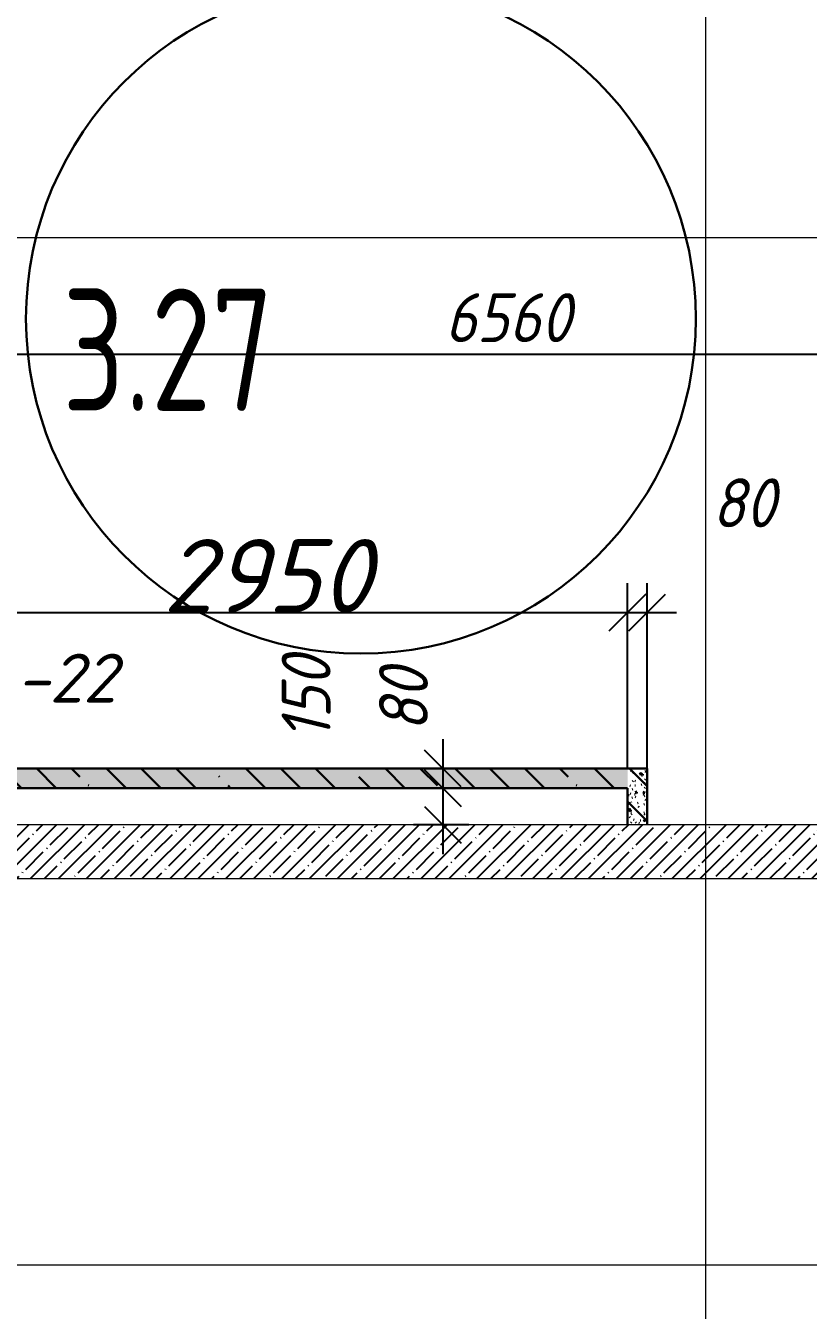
# Model space of a CAD drawing. Header units: millimetres. Extents: x 12986 to 523328, y -9759 to 30092.
# Drawn here: x 491260 to 494459, y -455 to 4797 of the extents above; entities that cross this region are included whole.
import ezdxf

# ---------------------------------------------------------------- set-up
doc = ezdxf.new("R2010")
doc.units = ezdxf.units.MM
for name, color, linetype, lineweight in [('0) ПГП', 1, 'Continuous', 30), ('2) Расчет', 1, 'Continuous', 30), ('A-ANNO-DIMS', 7, 'Continuous', 9), ('A-AREA-IDEN', 7, 'Continuous', 9), ('A-GENM-IDEN', 7, 'Continuous', 9), ('Оси-1', 7, 'Continuous', 20)]:
    doc.layers.add(name, color=color, linetype=linetype, lineweight=lineweight)
doc.layers.add('0)Допникки кружки', color=7, linetype='Continuous', plot=False)
doc.layers.add('A-WALL-3', color=7, linetype='Continuous', lineweight=5, true_color=0x000000)
doc.styles.add('ISOCPEUR_I_2', font='isocpeui.ttf', dxfattribs={"height": 300})
doc.styles.add('ISOCPEUR_I_3', font='isocpeui.ttf', dxfattribs={"width": 0.9, "height": 200})
doc.styles.add('СПДС', font='ГОСТ тип А.ttf', dxfattribs={"width": 0.9})
doc.dimstyles.new('ISO-2_0_0_9К_СРЕДНИЙ_1', dxfattribs={"dimscale": 304.8, "dimtxt": 199.196235, "dimasz": 0.492126, "dimexe": 0.393701, "dimexo": 0, "dimgap": 0, "dimtad": 1, "dimdec": 0, "dimzin": 0, "dimdsep": 46, "dimtxsty": 'ISOCPEUR_I_3', "dimblk1": 'OBLIQUE', "dimblk2": 'OBLIQUE', "dimsah": 1, "dimcen": 0.09, "dimdle": 0.393701, "dimazin": 0, "dimtfac": 1, "dimtdec": 4, "dimtix": 1, "dimtmove": 2, "dimatfit": 3, "dimfxl": 1, "dimtvp": 1, "dimtolj": 1, "dimtzin": 0, "dimarcsym": 2})
doc.dimstyles.new('ISO-2_0_0_9К_СРЕДНИЙ_2', dxfattribs={"dimscale": 304.8, "dimtxt": 199.196235, "dimasz": 0.492126, "dimexe": 0.393701, "dimexo": 0, "dimgap": 0, "dimtad": 1, "dimdec": 0, "dimzin": 0, "dimdsep": 46, "dimtxsty": 'ISOCPEUR_I_2', "dimblk1": 'OBLIQUE', "dimblk2": 'OBLIQUE', "dimsah": 1, "dimcen": 0.09, "dimdle": 0.393701, "dimazin": 0, "dimtfac": 1, "dimtdec": 4, "dimtix": 1, "dimtmove": 0, "dimatfit": 3, "dimfxl": 1, "dimtvp": 1, "dimtolj": 1, "dimtzin": 0, "dimarcsym": 2})
doc.dimstyles.new('ISO-2_0_0_9К_СРЕДНИЙ_ФОН', dxfattribs={"dimscale": 304.8, "dimtxt": 199.196235, "dimasz": 0.492126, "dimexe": 0.393701, "dimexo": 0, "dimgap": 0.164042, "dimtad": 1, "dimdec": 0, "dimdsep": 46, "dimtxsty": 'ISOCPEUR_I_3', "dimblk1": 'OBLIQUE', "dimblk2": 'OBLIQUE', "dimsah": 1, "dimcen": 0.09, "dimdle": 0.393701, "dimazin": 0, "dimtfac": 1, "dimtdec": 4, "dimtix": 1, "dimtmove": 1, "dimatfit": 3, "dimfxl": 1, "dimtvp": 1, "dimtfill": 1, "dimtolj": 1, "dimtzin": 0, "dimarcsym": 2})
pattern_1 = [(50, (395430.81, -3869.254), (72.873764, -6.37607), [7.62, -83.82]), (355, (395430.81, -3869.25), (-14.09699, 76.422444), [6.096, -67.056]), (100.451, (395436.88, -3869.785), (58.776964, 70.04687), [6.476, -71.236]), (46.184, (395430.81, -3848.93), (108.43142, -16.81745), [11.43, -125.73]), (96.636, (395439.84, -3850.33), (94.961, 98.97089), [9.714, -106.854]), (351.184, (395430.81, -3848.93), (94.96227, 98.97018), [9.144, -100.584]), (21, (395440.97, -3854.014), (60.64565, -40.906537), [7.62, -83.82]), (326, (395440.97, -3854.01), (24.72083, 73.67493), [6.096, -67.056]), (71.451, (395446.02, -3857.42), (85.36689, 32.768737), [6.476, -71.236]), (37.5, (395430.809, -3869.254), (1.235525, 33.8224325), [3.353, -62.89, 3.353, -64.719, -67.31]), (37.5, (395430.809, -3869.254), (1.235525, 33.8224325), [-134.315, 3.353, -63.957]), (7.5, (395430.81, -3869.254), (26.728146, 40.072549), [3.353, -35.458, 3.353, -61.366, -25.654]), (7.5, (395430.81, -3869.254), (26.728146, 40.072549), [-103.53, 3.353, -22.301]), (327.5, (395408.152, -3869.254), (54.2363175, -2.292117), [3.353, -22.047, 3.353, -75.895, -105.156]), (327.5, (395408.152, -3869.254), (54.2363175, -2.292117), [-104.648, 3.353, -101.803]), (317.5, (395397.99, -3869.254), (59.25158, 10.17014), [3.353, -29.667, 3.353, -49.276, -74.676]), (317.5, (395397.99, -3869.254), (59.25158, 10.17014), [-85.649, 3.353, -71.323])]
pattern_2 = [(135, (395430.8, -3869.25), (-142.5612, -142.5612), []), (135, (395573.37, -3869.25), (-142.5612, -142.5612), [252.016, -50.403, 3.353, -47.05])]

# ---------------------------------------------------------------- blocks, each defined once
blk = doc.blocks.new('_Oblique')
at = {"color": 0, "linetype": 'ByBlock', "lineweight": -2}
blk.add_line((-0.5, -0.5), (0.5, 0.5), dxfattribs=at)
blk = doc.blocks.new('*D3481')
at = {"layer": 'A-ANNO-DIMS', "color": 0, "lineweight": -2, "transparency": 16777216}
for p, q in [((489950.8, 3559.9), (489950.8, 3333.8)), ((496510.8, 3559.9), (496510.8, 3333.8)), ((489830.8, 3453.8), (496630.8, 3453.8))]:
    blk.add_line(p, q, dxfattribs=at)
at = {"layer": 'Defpoints', "color": 0, "transparency": 16777216}
for p in [(489950.8, 3559.9), (496510.8, 3559.9), (496510.8, 3453.8)]:
    blk.add_point(p, dxfattribs=at)
at = {"layer": 'A-ANNO-DIMS', "color": 0, "lineweight": -2, "transparency": 16777216, "xscale": 150, "yscale": 150, "zscale": 150, "rotation": 180}
blk.add_blockref('_Oblique', (489950.8, 3453.8), dxfattribs=at)
at = {"layer": 'A-ANNO-DIMS', "color": 0, "lineweight": -2, "transparency": 16777216, "xscale": 150, "yscale": 150, "zscale": 150}
blk.add_blockref('_Oblique', (496510.8, 3453.8), dxfattribs=at)
at = {"layer": 'A-ANNO-DIMS', "color": 0, "transparency": 16777216, "insert": (493230.8, 3603.8), "char_height": 200, "width": 606.782, "attachment_point": 5, "style": 'ISOCPEUR_I_3', "bg_fill": 3, "box_fill_scale": 1.1, "bg_fill_color": 256, "bg_fill_true_color": 13158600, "bg_fill_transparency": 0}
blk.add_mtext('\\A1;6560', dxfattribs=at)
blk = doc.blocks.new('*D3487')
at = {"layer": 'A-ANNO-DIMS', "color": 0, "lineweight": -2, "transparency": 16777216}
for p, q in [((490770.8, 1960.7), (490770.8, 2518.5)), ((493720.8, 1763.8), (493720.8, 2518.5)), ((490650.8, 2398.5), (493840.8, 2398.5))]:
    blk.add_line(p, q, dxfattribs=at)
at = {"layer": 'Defpoints', "color": 0, "transparency": 16777216}
for p in [(493720.8, 2398.5), (490770.8, 1960.7), (493720.8, 1763.8)]:
    blk.add_point(p, dxfattribs=at)
at = {"layer": 'A-ANNO-DIMS', "color": 0, "lineweight": -2, "transparency": 16777216, "xscale": 150, "yscale": 150, "zscale": 150, "rotation": 180}
blk.add_blockref('_Oblique', (490770.8, 2398.5), dxfattribs=at)
at = {"layer": 'A-ANNO-DIMS', "color": 0, "lineweight": -2, "transparency": 16777216, "xscale": 150, "yscale": 150, "zscale": 150}
blk.add_blockref('_Oblique', (493720.8, 2398.5), dxfattribs=at)
at = {"layer": 'A-ANNO-DIMS', "color": 0, "transparency": 16777216, "insert": (492245.8, 2548.5), "char_height": 300, "width": 606.782, "attachment_point": 5, "style": 'ISOCPEUR_I_2'}
blk.add_mtext('\\A1;2950', dxfattribs=at)
blk = doc.blocks.new('*D3488')
at = {"layer": 'A-ANNO-DIMS', "color": 0, "lineweight": -2, "transparency": 16777216}
for p, q in [((493720.8, 1763.8), (493720.8, 2518.5)), ((493800.8, 1760.7), (493800.8, 2518.5)), ((493600.8, 2398.5), (493920.8, 2398.5))]:
    blk.add_line(p, q, dxfattribs=at)
at = {"layer": 'Defpoints', "color": 0, "transparency": 16777216}
for p in [(493800.8, 2398.5), (493720.8, 1763.8), (493800.8, 1760.7)]:
    blk.add_point(p, dxfattribs=at)
at = {"layer": 'A-ANNO-DIMS', "color": 0, "lineweight": -2, "transparency": 16777216, "xscale": 150, "yscale": 150, "zscale": 150, "rotation": 180}
blk.add_blockref('_Oblique', (493720.8, 2398.5), dxfattribs=at)
at = {"layer": 'A-ANNO-DIMS', "color": 0, "lineweight": -2, "transparency": 16777216, "xscale": 150, "yscale": 150, "zscale": 150}
blk.add_blockref('_Oblique', (493800.8, 2398.5), dxfattribs=at)
at = {"layer": 'A-ANNO-DIMS', "color": 0, "transparency": 16777216, "insert": (494065.9, 2946.6), "char_height": 200, "width": 303.391, "attachment_point": 1, "line_spacing_factor": 1.149209, "style": 'ISOCPEUR_I_3'}
blk.add_mtext('\\A1;80', dxfattribs=at)
blk = doc.blocks.new('*D3497')
at = {"layer": 'A-ANNO-DIMS', "color": 0, "lineweight": -2, "transparency": 16777216}
for p, q in [((492965.5, 1880.7), (492965.5, 1560.7)), ((493071.6, 1760.7), (492845.5, 1760.7)), ((493071.6, 1680.7), (492845.5, 1680.7))]:
    blk.add_line(p, q, dxfattribs=at)
at = {"layer": 'Defpoints', "color": 0, "transparency": 16777216}
for p in [(493071.6, 1760.7), (492965.5, 1680.7), (493071.6, 1680.7)]:
    blk.add_point(p, dxfattribs=at)
at = {"layer": 'A-ANNO-DIMS', "color": 0, "lineweight": -2, "transparency": 16777216, "xscale": 150, "yscale": 150, "zscale": 150}
for p, rotation in [((492965.5, 1760.7), 90), ((492965.5, 1680.7), 270)]:
    blk.add_blockref('_Oblique', p, dxfattribs=dict(at, rotation=rotation))
at = {"layer": 'A-ANNO-DIMS', "color": 0, "transparency": 16777216, "insert": (492704.3, 1911.1), "char_height": 200, "width": 303.391, "attachment_point": 1, "rotation": 90, "line_spacing_factor": 1.149209, "style": 'ISOCPEUR_I_3'}
blk.add_mtext('\\A1;80', dxfattribs=at)
blk = doc.blocks.new('*D3498')
at = {"layer": 'A-ANNO-DIMS', "color": 0, "lineweight": -2, "transparency": 16777216}
for p, q in [((492965.5, 1800.7), (492965.5, 1410.7)), ((493071.6, 1680.7), (492845.5, 1680.7)), ((493071.6, 1530.7), (492845.5, 1530.7))]:
    blk.add_line(p, q, dxfattribs=at)
at = {"layer": 'Defpoints', "color": 0, "transparency": 16777216}
for p in [(493071.6, 1680.7), (492965.5, 1530.7), (493071.6, 1530.7)]:
    blk.add_point(p, dxfattribs=at)
at = {"layer": 'A-ANNO-DIMS', "color": 0, "lineweight": -2, "transparency": 16777216, "xscale": 150, "yscale": 150, "zscale": 150}
for p, rotation in [((492965.5, 1680.7), 90), ((492965.5, 1530.7), 270)]:
    blk.add_blockref('_Oblique', p, dxfattribs=dict(at, rotation=rotation))
at = {"layer": 'A-ANNO-DIMS', "color": 0, "transparency": 16777216, "insert": (492306.1, 1875.1), "char_height": 200, "width": 409.118, "attachment_point": 1, "rotation": 90, "line_spacing_factor": 1.149209, "style": 'ISOCPEUR_I_3'}
blk.add_mtext('\\A1;150', dxfattribs=at)

msp = doc.modelspace()

# ---------------------------------------------------------------- hatches: boundary and pattern name
h = msp.add_hatch()
h.set_pattern_fill('FP_4', color=256, style=0, pattern_type=2)
h.set_pattern_definition([(45, (395430.81, -3869.25), (-57.024626, 57.024626), []), (45, (395487.83, -3869.25), (-57.024626, 57.024626), [100.806, -20.161, 3.353, -16.808])])
h.paths.add_polyline_path([(497040.80855, 1310.74642), (497040.80855, 1530.74642), (496200.80855, 1530.74642), (496200.80855, 1310.74642)], flags=0)
h.paths.add_polyline_path([(489640.80855, 1310.74642), (495150.80855, 1310.74642), (495150.80855, 1530.74642), (489640.80855, 1530.74642)], flags=0)
at = {"layer": '0) ПГП'}
h = msp.add_hatch(dxfattribs=at)
h.set_pattern_fill('FP_6', color=256, style=0, pattern_type=2)
h.set_pattern_definition(pattern_1)
h.paths.add_polyline_path([(490770.80861, 1680.74637), (493720.80861, 1680.74637), (493720.80861, 1760.74637), (490770.80861, 1760.74637)], flags=0)
h = msp.add_hatch(dxfattribs=at)
h.set_pattern_fill('FP_7', color=256, style=0, pattern_type=2)
h.set_pattern_definition(pattern_2)
h.paths.add_polyline_path([(490770.80861, 1680.74637), (493720.80861, 1680.74637), (493720.80861, 1760.74637), (490770.80861, 1760.74637)], flags=0)
h = msp.add_hatch(dxfattribs=at)
h.set_pattern_fill('FP_6', color=256, style=0, pattern_type=2)
h.set_pattern_definition(pattern_1)
h.paths.add_polyline_path([(493800.80861, 1530.74642), (493800.80861, 1760.74637), (493720.80861, 1760.74637), (493720.80861, 1530.74642)], flags=0)
h = msp.add_hatch(dxfattribs=at)
h.set_pattern_fill('FP_7', color=256, style=0, pattern_type=2)
h.set_pattern_definition(pattern_2)
h.paths.add_polyline_path([(493800.80861, 1530.74642), (493800.80861, 1760.74637), (493720.80861, 1760.74637), (493720.80861, 1530.74642)], flags=0)

# ---------------------------------------------------------------- linework, layer by layer
for p, q in [((493800.80861, 1530.74642), (493800.80861, 1760.74637)), ((490770.80861, 1680.74637), (493720.80861, 1680.74637))]:
    msp.add_line(p, q, dxfattribs=at)
at = {"layer": '2) Расчет'}
for p, q in [((493800.80861, 1760.74637), (490770.80861, 1760.74637)), ((493720.80861, 1680.74637), (493720.80861, 1530.74642))]:
    msp.add_line(p, q, dxfattribs=at)
at = {"layer": 'A-WALL-3'}
for p, q in [((495150.80855, 1530.74642), (489640.80855, 1530.74642)), ((489640.80855, 1310.74642), (495150.80855, 1310.74642))]:
    msp.add_line(p, q, dxfattribs=at)
at = {"layer": 'Оси-1'}
for p, q in [((494040.80852, -8019.25359), (494040.80852, 24767.68957)), ((389220.80855, 3930.74641), (521382.43658, 3930.74641)), ((389220.80855, -269.25359), (521382.43658, -269.25359))]:
    msp.add_line(p, q, dxfattribs=at)

# ---------------------------------------------------------------- texts
at = {"layer": 'A-GENM-IDEN', "insert": (491220.40222, 2230.09133), "char_height": 200, "width": 476.202375, "attachment_point": 1, "style": 'ISOCPEUR_I_2'}
msp.add_mtext('-22', dxfattribs=at)

# ---------------------------------------------------------------- dimensions: what is measured, and where the dimension line sits
at = {"layer": 'A-ANNO-DIMS'}
dim = msp.add_linear_dim(base=(493800.80861, 2398.47753), p1=(493720.80861, 1763.79437), p2=(493800.80861, 1760.74637), dimstyle='ISO-2_0_0_9К_СРЕДНИЙ_1', override={"dimpost": '<>', "dimfxl": 80.058043}, dxfattribs=at)
dim.commit()
dim.dimension.update_dxf_attribs({"geometry": '*D3488', "text_midpoint": (494217.64041, 2813.27913), "dimtype": 160})
dim = msp.add_linear_dim(base=(493720.80861, 2398.47753), p1=(490770.80861, 1960.74642), p2=(493720.80861, 1763.79437), dimstyle='ISO-2_0_0_9К_СРЕДНИЙ_2', override={"dimpost": '<>', "dimfxl": 2956.567284}, dxfattribs=at)
dim.commit()
dim.dimension.update_dxf_attribs({"geometry": '*D3487', "text_midpoint": (492245.80861, 2548.47753)})
for base, p1, p2, override, picture, middle in [((492965.54785, 1530.74642), (493071.61387, 1680.74637), (493071.61387, 1530.74642), {"dimpost": '<>', "dimfxl": 149.999958}, '*D3498', (492439.41418, 2079.69649)), ((492965.54785, 1680.74637), (493071.61387, 1760.74637), (493071.61387, 1680.74637), {"dimpost": '<>', "dimfxl": 80}, '*D3497', (492837.59003, 2062.76659))]:
    dim = msp.add_linear_dim(base=base, p1=p1, p2=p2, angle=90, dimstyle='ISO-2_0_0_9К_СРЕДНИЙ_1', override=override, dxfattribs=at)
    dim.commit()
    dim.dimension.update_dxf_attribs({"geometry": picture, "text_midpoint": middle, "dimtype": 160, "text_rotation": 90})

# ---------------------------------------------------------------- next in the draw order: dimensions: what is measured, and where the dimension line sits
dim = msp.add_linear_dim(base=(496510.80861, 3453.8255), p1=(489950.80861, 3559.89151), p2=(496510.80861, 3559.89151), dimstyle='ISO-2_0_0_9К_СРЕДНИЙ_ФОН', override={"dimpost": '<>', "dimfxl": 6560}, dxfattribs=at)
dim.commit()
dim.dimension.update_dxf_attribs({"geometry": '*D3481', "text_midpoint": (493230.80861, 3603.8255)})

# ---------------------------------------------------------------- next in the draw order: linework, layer by layer
at = {"layer": '0)Допникки кружки', "color": 1, "lineweight": 30}
msp.add_circle((492630.17385, 3599.47696), 1369.38563, dxfattribs=at)

# ---------------------------------------------------------------- next in the draw order: texts
at = {"layer": 'A-AREA-IDEN', "insert": (491409.59536, 3722.52721), "char_height": 500, "width": 1327.5945, "attachment_point": 1, "style": 'СПДС'}
msp.add_mtext('3.27', dxfattribs=at)

doc.saveas('drawing.dxf')
